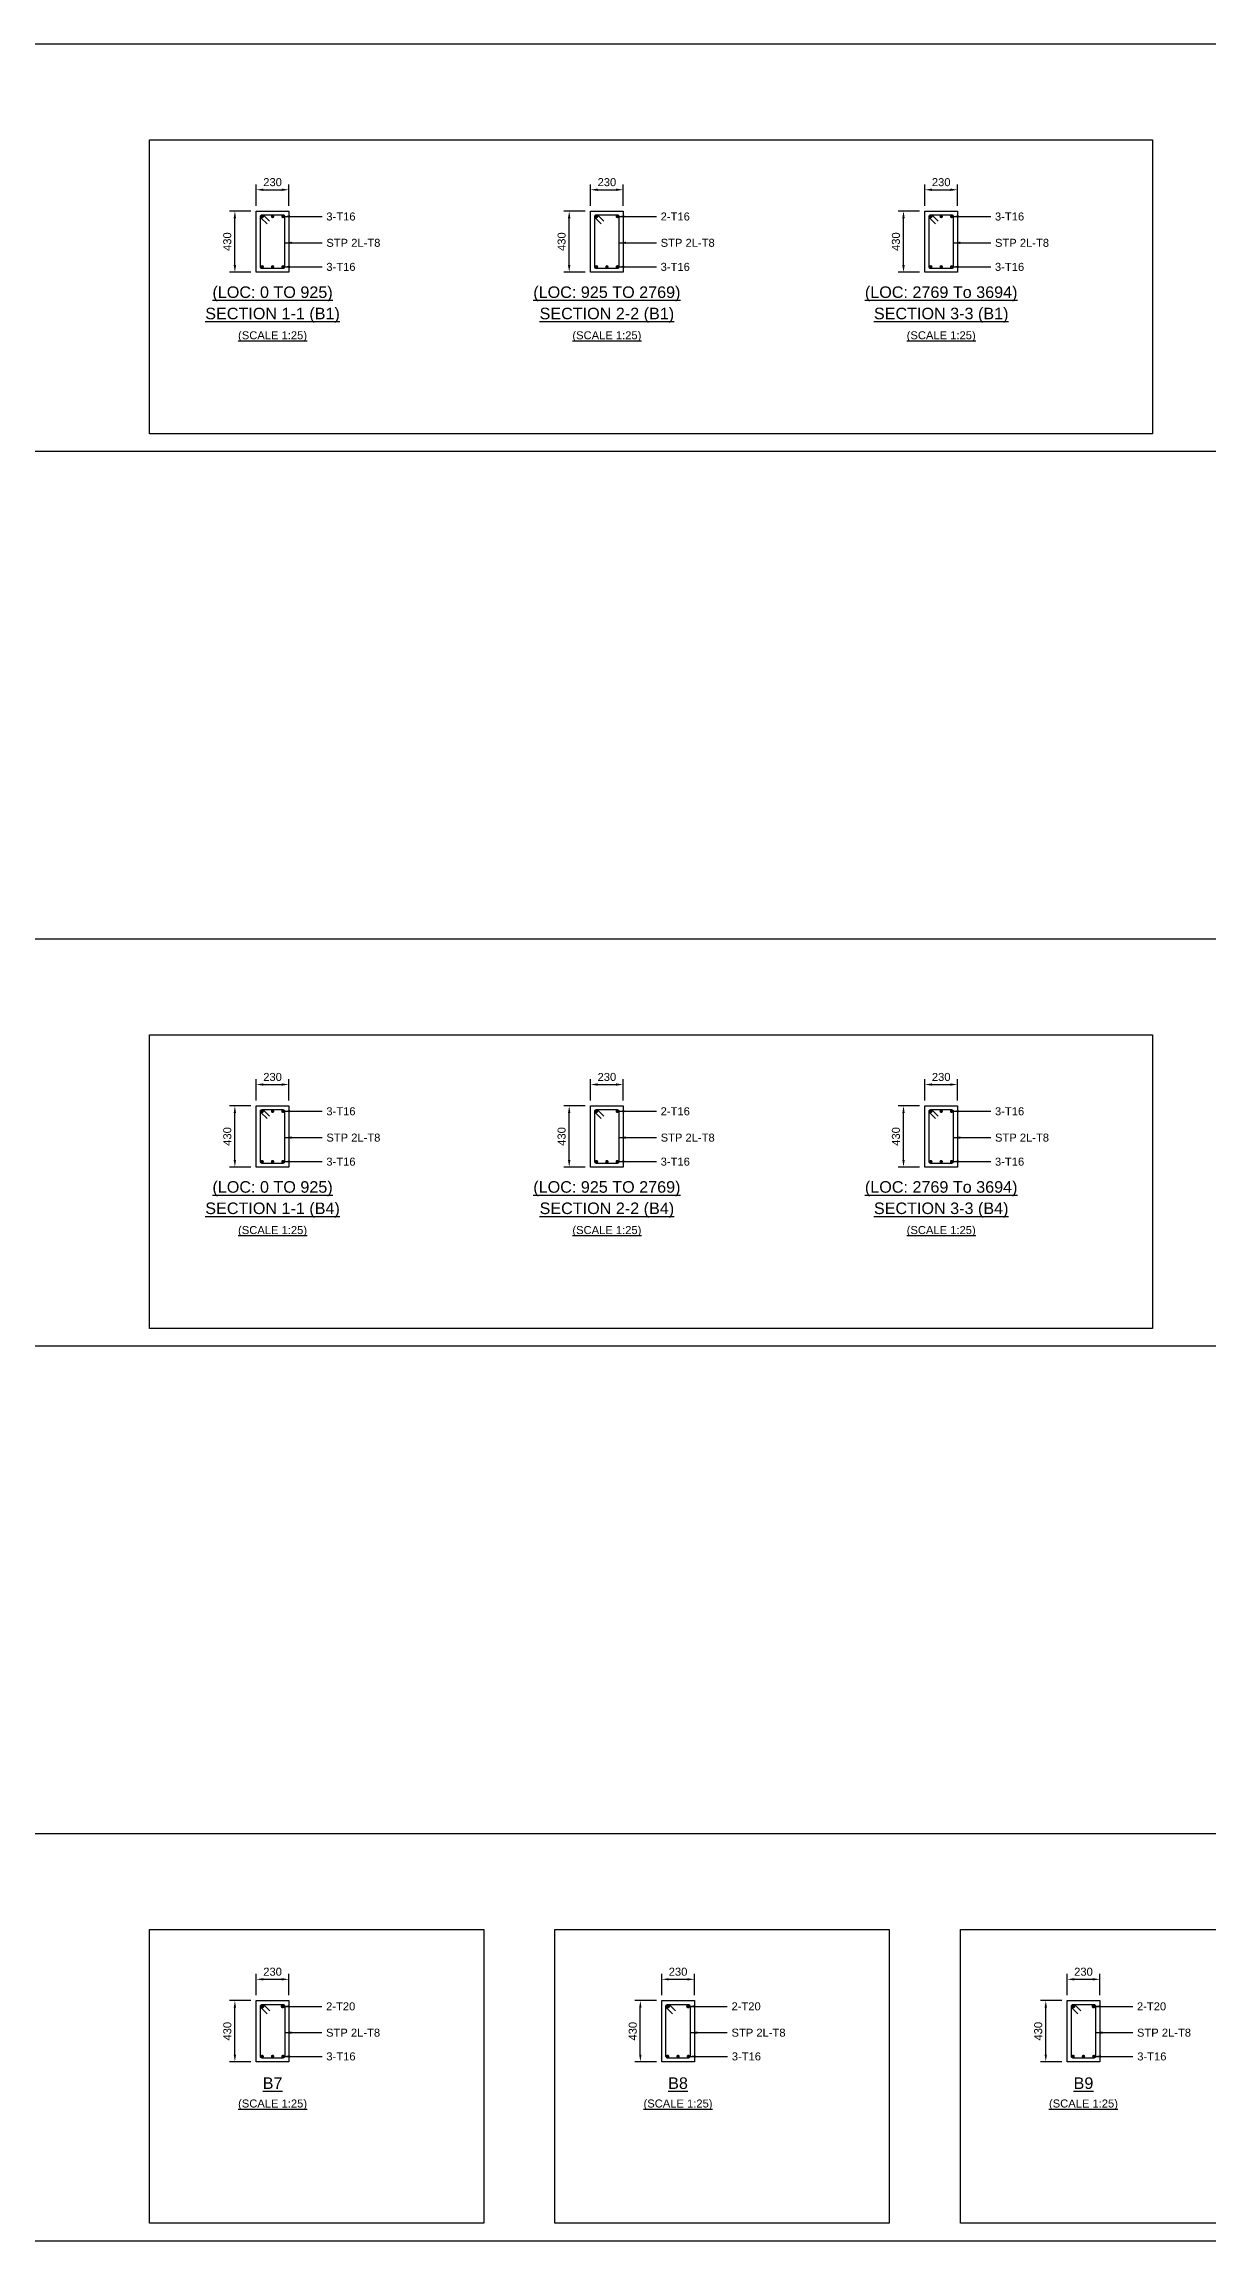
# Model space of a CAD drawing. Header units: inches. Extents: x -2000 to 105472, y -209440 to 3300.
# Drawn here: x 30703 to 63407, y -58480 to 3300 of the extents above; entities that cross this region are included whole.
import ezdxf
from ezdxf.enums import TextEntityAlignment as Align

# ---------------------------------------------------------------- set-up
doc = ezdxf.new("R2010")
doc.units = ezdxf.units.IN
doc.header["$LTSCALE"] = 1000
doc.header["$MEASUREMENT"] = 0
for name, color, linetype in [('Concrete Line', 2, 'Continuous'), ('Dimension', 31, 'Continuous'), ('Labels', 4, 'Continuous'), ('Link', 225, 'Continuous'), ('Reinforcement', 4, 'Continuous'), ('Schedule Border', 60, 'Continuous'), ('Text', 31, 'Continuous')]:
    doc.layers.add(name, color=color, linetype=linetype)
doc.styles.add('SC-SansSerif', font='SansSerif')
doc.dimstyles.new('SCBBSDimStyl', dxfattribs={"dimtxt": 225, "dimasz": 200, "dimexe": 150, "dimexo": 150, "dimgap": 100, "dimtad": 1, "dimtoh": 1, "dimdec": 0, "dimzin": 0, "dimdsep": 46, "dimtxsty": 'SC-SansSerif', "dimcen": 0.09, "dimclrd": 8, "dimclre": 8, "dimclrt": 31, "dimadec": 0, "dimazin": 0, "dimtfac": 1, "dimtdec": 0, "dimtix": 1, "dimtofl": 0, "dimtmove": 0, "dimatfit": 3, "dimfxl": 1, "dimtolj": 1, "dimtzin": 0, "dimarcsym": 0})

# ---------------------------------------------------------------- blocks, each defined once
blk = doc.blocks.new('*D11')
at = {"color": 8, "linetype": 'ByBlock', "lineweight": -2}
for p, q in [((36672, -1250), (36672, -650)), ((36872, -800), (37392, -800)), ((37592, -1250), (37592, -650))]:
    blk.add_line(p, q, dxfattribs=at)
at = {"color": 8}
for points in [[(36672, -800), (36872, -767), (36872, -833)], [(37592, -800), (37392, -833), (37392, -767)]]:
    blk.add_solid(points, dxfattribs=at)
at = {"layer": 'DEFPOINTS', "color": 31}
for p in [(36672, -800), (36672, -1400), (37592, -1400)]:
    blk.add_point(p, dxfattribs=at)
at = {"color": 31, "insert": (37132, -588), "char_height": 225, "attachment_point": 5, "style": 'SC-SansSerif'}
blk.add_mtext('\\A1;230', dxfattribs=at)
blk = doc.blocks.new('*D12')
at = {"color": 8, "linetype": 'ByBlock', "lineweight": -2}
for p, q in [((36522, -1400), (35922, -1400)), ((36072, -2920), (36072, -1600)), ((36522, -3120), (35922, -3120))]:
    blk.add_line(p, q, dxfattribs=at)
at = {"color": 8}
for points in [[(36072, -1400), (36105, -1600), (36038, -1600)], [(36072, -3120), (36038, -2920), (36105, -2920)]]:
    blk.add_solid(points, dxfattribs=at)
at = {"layer": 'DEFPOINTS', "color": 31}
for p in [(36672, -1400), (36072, -3120), (36672, -3120)]:
    blk.add_point(p, dxfattribs=at)
at = {"color": 31, "insert": (35859, -2260), "char_height": 225, "attachment_point": 5, "rotation": 90, "style": 'SC-SansSerif'}
blk.add_mtext('\\A1;430', dxfattribs=at)
blk = doc.blocks.new('*D13')
at = {"color": 8, "linetype": 'ByBlock', "lineweight": -2}
for p, q in [((46072, -1250), (46072, -650)), ((46272, -800), (46792, -800)), ((46992, -1250), (46992, -650))]:
    blk.add_line(p, q, dxfattribs=at)
at = {"color": 8}
for points in [[(46072, -800), (46272, -767), (46272, -833)], [(46992, -800), (46792, -833), (46792, -767)]]:
    blk.add_solid(points, dxfattribs=at)
at = {"layer": 'DEFPOINTS', "color": 31}
for p in [(46072, -800), (46072, -1400), (46992, -1400)]:
    blk.add_point(p, dxfattribs=at)
at = {"color": 31, "insert": (46532, -588), "char_height": 225, "attachment_point": 5, "style": 'SC-SansSerif'}
blk.add_mtext('\\A1;230', dxfattribs=at)
blk = doc.blocks.new('*D14')
at = {"color": 8, "linetype": 'ByBlock', "lineweight": -2}
for p, q in [((45922, -1400), (45322, -1400)), ((45472, -2920), (45472, -1600)), ((45922, -3120), (45322, -3120))]:
    blk.add_line(p, q, dxfattribs=at)
at = {"color": 8}
for points in [[(45472, -1400), (45505, -1600), (45438, -1600)], [(45472, -3120), (45438, -2920), (45505, -2920)]]:
    blk.add_solid(points, dxfattribs=at)
at = {"layer": 'DEFPOINTS', "color": 31}
for p in [(46072, -1400), (45472, -3120), (46072, -3120)]:
    blk.add_point(p, dxfattribs=at)
at = {"color": 31, "insert": (45259, -2260), "char_height": 225, "attachment_point": 5, "rotation": 90, "style": 'SC-SansSerif'}
blk.add_mtext('\\A1;430', dxfattribs=at)
blk = doc.blocks.new('*D15')
at = {"color": 8, "linetype": 'ByBlock', "lineweight": -2}
for p, q in [((55472, -1250), (55472, -650)), ((55672, -800), (56192, -800)), ((56392, -1250), (56392, -650))]:
    blk.add_line(p, q, dxfattribs=at)
at = {"color": 8}
for points in [[(55472, -800), (55672, -767), (55672, -833)], [(56392, -800), (56192, -833), (56192, -767)]]:
    blk.add_solid(points, dxfattribs=at)
at = {"layer": 'DEFPOINTS', "color": 31}
for p in [(55472, -800), (55472, -1400), (56392, -1400)]:
    blk.add_point(p, dxfattribs=at)
at = {"color": 31, "insert": (55932, -588), "char_height": 225, "attachment_point": 5, "style": 'SC-SansSerif'}
blk.add_mtext('\\A1;230', dxfattribs=at)
blk = doc.blocks.new('*D16')
at = {"color": 8, "linetype": 'ByBlock', "lineweight": -2}
for p, q in [((55322, -1400), (54722, -1400)), ((54872, -2920), (54872, -1600)), ((55322, -3120), (54722, -3120))]:
    blk.add_line(p, q, dxfattribs=at)
at = {"color": 8}
for points in [[(54872, -1400), (54905, -1600), (54838, -1600)], [(54872, -3120), (54838, -2920), (54905, -2920)]]:
    blk.add_solid(points, dxfattribs=at)
at = {"layer": 'DEFPOINTS', "color": 31}
for p in [(55472, -1400), (54872, -3120), (55472, -3120)]:
    blk.add_point(p, dxfattribs=at)
at = {"color": 31, "insert": (54659, -2260), "char_height": 225, "attachment_point": 5, "rotation": 90, "style": 'SC-SansSerif'}
blk.add_mtext('\\A1;430', dxfattribs=at)
blk = doc.blocks.new('*D38')
at = {"color": 8, "linetype": 'ByBlock', "lineweight": -2}
for p, q in [((36672, -26410), (36672, -25810)), ((37592, -26410), (37592, -25810)), ((36872, -25960), (37392, -25960))]:
    blk.add_line(p, q, dxfattribs=at)
at = {"color": 8}
for points in [[(36672, -25960), (36872, -25927), (36872, -25993)], [(37592, -25960), (37392, -25993), (37392, -25927)]]:
    blk.add_solid(points, dxfattribs=at)
at = {"layer": 'DEFPOINTS', "color": 31}
for p in [(36672, -25960), (36672, -26560), (37592, -26560)]:
    blk.add_point(p, dxfattribs=at)
at = {"color": 31, "insert": (37132, -25748), "char_height": 225, "attachment_point": 5, "style": 'SC-SansSerif'}
blk.add_mtext('\\A1;230', dxfattribs=at)
blk = doc.blocks.new('*D39')
at = {"color": 8, "linetype": 'ByBlock', "lineweight": -2}
for p, q in [((36522, -26560), (35922, -26560)), ((36072, -28080), (36072, -26760)), ((36522, -28280), (35922, -28280))]:
    blk.add_line(p, q, dxfattribs=at)
at = {"color": 8}
for points in [[(36072, -26560), (36105, -26760), (36038, -26760)], [(36072, -28280), (36038, -28080), (36105, -28080)]]:
    blk.add_solid(points, dxfattribs=at)
at = {"layer": 'DEFPOINTS', "color": 31}
for p in [(36672, -26560), (36072, -28280), (36672, -28280)]:
    blk.add_point(p, dxfattribs=at)
at = {"color": 31, "insert": (35859, -27420), "char_height": 225, "attachment_point": 5, "rotation": 90, "style": 'SC-SansSerif'}
blk.add_mtext('\\A1;430', dxfattribs=at)
blk = doc.blocks.new('*D40')
at = {"color": 8, "linetype": 'ByBlock', "lineweight": -2}
for p, q in [((46072, -26410), (46072, -25810)), ((46992, -26410), (46992, -25810)), ((46272, -25960), (46792, -25960))]:
    blk.add_line(p, q, dxfattribs=at)
at = {"color": 8}
for points in [[(46072, -25960), (46272, -25927), (46272, -25993)], [(46992, -25960), (46792, -25993), (46792, -25927)]]:
    blk.add_solid(points, dxfattribs=at)
at = {"layer": 'DEFPOINTS', "color": 31}
for p in [(46072, -25960), (46072, -26560), (46992, -26560)]:
    blk.add_point(p, dxfattribs=at)
at = {"color": 31, "insert": (46532, -25748), "char_height": 225, "attachment_point": 5, "style": 'SC-SansSerif'}
blk.add_mtext('\\A1;230', dxfattribs=at)
blk = doc.blocks.new('*D41')
at = {"color": 8, "linetype": 'ByBlock', "lineweight": -2}
for p, q in [((45922, -26560), (45322, -26560)), ((45472, -28080), (45472, -26760)), ((45922, -28280), (45322, -28280))]:
    blk.add_line(p, q, dxfattribs=at)
at = {"color": 8}
for points in [[(45472, -26560), (45505, -26760), (45438, -26760)], [(45472, -28280), (45438, -28080), (45505, -28080)]]:
    blk.add_solid(points, dxfattribs=at)
at = {"layer": 'DEFPOINTS', "color": 31}
for p in [(46072, -26560), (45472, -28280), (46072, -28280)]:
    blk.add_point(p, dxfattribs=at)
at = {"color": 31, "insert": (45259, -27420), "char_height": 225, "attachment_point": 5, "rotation": 90, "style": 'SC-SansSerif'}
blk.add_mtext('\\A1;430', dxfattribs=at)
blk = doc.blocks.new('*D42')
at = {"color": 8, "linetype": 'ByBlock', "lineweight": -2}
for p, q in [((55472, -26410), (55472, -25810)), ((56392, -26410), (56392, -25810)), ((55672, -25960), (56192, -25960))]:
    blk.add_line(p, q, dxfattribs=at)
at = {"color": 8}
for points in [[(55472, -25960), (55672, -25927), (55672, -25993)], [(56392, -25960), (56192, -25993), (56192, -25927)]]:
    blk.add_solid(points, dxfattribs=at)
at = {"layer": 'DEFPOINTS', "color": 31}
for p in [(55472, -25960), (55472, -26560), (56392, -26560)]:
    blk.add_point(p, dxfattribs=at)
at = {"color": 31, "insert": (55932, -25748), "char_height": 225, "attachment_point": 5, "style": 'SC-SansSerif'}
blk.add_mtext('\\A1;230', dxfattribs=at)
blk = doc.blocks.new('*D43')
at = {"color": 8, "linetype": 'ByBlock', "lineweight": -2}
for p, q in [((55322, -26560), (54722, -26560)), ((54872, -28080), (54872, -26760)), ((55322, -28280), (54722, -28280))]:
    blk.add_line(p, q, dxfattribs=at)
at = {"color": 8}
for points in [[(54872, -26560), (54905, -26760), (54838, -26760)], [(54872, -28280), (54838, -28080), (54905, -28080)]]:
    blk.add_solid(points, dxfattribs=at)
at = {"layer": 'DEFPOINTS', "color": 31}
for p in [(55472, -26560), (54872, -28280), (55472, -28280)]:
    blk.add_point(p, dxfattribs=at)
at = {"color": 31, "insert": (54659, -27420), "char_height": 225, "attachment_point": 5, "rotation": 90, "style": 'SC-SansSerif'}
blk.add_mtext('\\A1;430', dxfattribs=at)
blk = doc.blocks.new('*D61')
at = {"color": 8, "linetype": 'ByBlock', "lineweight": -2}
for p, q in [((36672, -51570), (36672, -50970)), ((36872, -51120), (37392, -51120)), ((37592, -51570), (37592, -50970))]:
    blk.add_line(p, q, dxfattribs=at)
at = {"color": 8}
for points in [[(36672, -51120), (36872, -51087), (36872, -51153)], [(37592, -51120), (37392, -51153), (37392, -51087)]]:
    blk.add_solid(points, dxfattribs=at)
at = {"layer": 'DEFPOINTS', "color": 31}
for p in [(36672, -51120), (36672, -51720), (37592, -51720)]:
    blk.add_point(p, dxfattribs=at)
at = {"color": 31, "insert": (37132, -50908), "char_height": 225, "attachment_point": 5, "style": 'SC-SansSerif'}
blk.add_mtext('\\A1;230', dxfattribs=at)
blk = doc.blocks.new('*D62')
at = {"color": 8, "linetype": 'ByBlock', "lineweight": -2}
for p, q in [((36522, -51720), (35922, -51720)), ((36072, -53240), (36072, -51920)), ((36522, -53440), (35922, -53440))]:
    blk.add_line(p, q, dxfattribs=at)
at = {"color": 8}
for points in [[(36072, -51720), (36105, -51920), (36039, -51920)], [(36072, -53440), (36039, -53240), (36105, -53240)]]:
    blk.add_solid(points, dxfattribs=at)
at = {"layer": 'DEFPOINTS', "color": 31}
for p in [(36672, -51720), (36072, -53440), (36672, -53440)]:
    blk.add_point(p, dxfattribs=at)
at = {"color": 31, "insert": (35860, -52580), "char_height": 225, "attachment_point": 5, "rotation": 90, "style": 'SC-SansSerif'}
blk.add_mtext('\\A1;430', dxfattribs=at)
blk = doc.blocks.new('*D63')
at = {"color": 8, "linetype": 'ByBlock', "lineweight": -2}
for p, q in [((48072, -51570), (48072, -50970)), ((48272, -51120), (48792, -51120)), ((48992, -51570), (48992, -50970))]:
    blk.add_line(p, q, dxfattribs=at)
at = {"color": 8}
for points in [[(48072, -51120), (48272, -51087), (48272, -51153)], [(48992, -51120), (48792, -51153), (48792, -51087)]]:
    blk.add_solid(points, dxfattribs=at)
at = {"layer": 'DEFPOINTS', "color": 31}
for p in [(48072, -51120), (48072, -51720), (48992, -51720)]:
    blk.add_point(p, dxfattribs=at)
at = {"color": 31, "insert": (48532, -50908), "char_height": 225, "attachment_point": 5, "style": 'SC-SansSerif'}
blk.add_mtext('\\A1;230', dxfattribs=at)
blk = doc.blocks.new('*D64')
at = {"color": 8, "linetype": 'ByBlock', "lineweight": -2}
for p, q in [((47922, -51720), (47322, -51720)), ((47472, -53240), (47472, -51920)), ((47922, -53440), (47322, -53440))]:
    blk.add_line(p, q, dxfattribs=at)
at = {"color": 8}
for points in [[(47472, -51720), (47505, -51920), (47439, -51920)], [(47472, -53440), (47439, -53240), (47505, -53240)]]:
    blk.add_solid(points, dxfattribs=at)
at = {"layer": 'DEFPOINTS', "color": 31}
for p in [(48072, -51720), (47472, -53440), (48072, -53440)]:
    blk.add_point(p, dxfattribs=at)
at = {"color": 31, "insert": (47260, -52580), "char_height": 225, "attachment_point": 5, "rotation": 90, "style": 'SC-SansSerif'}
blk.add_mtext('\\A1;430', dxfattribs=at)
blk = doc.blocks.new('*D65')
at = {"color": 8, "linetype": 'ByBlock', "lineweight": -2}
for p, q in [((59472, -51570), (59472, -50970)), ((59672, -51120), (60192, -51120)), ((60392, -51570), (60392, -50970))]:
    blk.add_line(p, q, dxfattribs=at)
at = {"color": 8}
for points in [[(59472, -51120), (59672, -51087), (59672, -51153)], [(60392, -51120), (60192, -51153), (60192, -51087)]]:
    blk.add_solid(points, dxfattribs=at)
at = {"layer": 'DEFPOINTS', "color": 31}
for p in [(59472, -51120), (59472, -51720), (60392, -51720)]:
    blk.add_point(p, dxfattribs=at)
at = {"color": 31, "insert": (59932, -50908), "char_height": 225, "attachment_point": 5, "style": 'SC-SansSerif'}
blk.add_mtext('\\A1;230', dxfattribs=at)
blk = doc.blocks.new('*D66')
at = {"color": 8, "linetype": 'ByBlock', "lineweight": -2}
for p, q in [((59322, -51720), (58722, -51720)), ((58872, -53240), (58872, -51920)), ((59322, -53440), (58722, -53440))]:
    blk.add_line(p, q, dxfattribs=at)
at = {"color": 8}
for points in [[(58872, -51720), (58905, -51920), (58839, -51920)], [(58872, -53440), (58839, -53240), (58905, -53240)]]:
    blk.add_solid(points, dxfattribs=at)
at = {"layer": 'DEFPOINTS', "color": 31}
for p in [(59472, -51720), (58872, -53440), (59472, -53440)]:
    blk.add_point(p, dxfattribs=at)
at = {"color": 31, "insert": (58660, -52580), "char_height": 225, "attachment_point": 5, "rotation": 90, "style": 'SC-SansSerif'}
blk.add_mtext('\\A1;430', dxfattribs=at)

msp = doc.modelspace()

# ---------------------------------------------------------------- linework, layer by layer
at = {"layer": 'Concrete Line'}
for points in [[(36671.5, -1400), (37591.5, -1400), (37591.5, -3120), (36671.5, -3120)], [(46071.5, -1400), (46991.5, -1400), (46991.5, -3120), (46071.5, -3120)], [(55471.5, -1400), (56391.5, -1400), (56391.5, -3120), (55471.5, -3120)], [(36671.5, -26560), (37591.5, -26560), (37591.5, -28280), (36671.5, -28280)], [(46071.5, -26560), (46991.5, -26560), (46991.5, -28280), (46071.5, -28280)], [(55471.5, -26560), (56391.5, -26560), (56391.5, -28280), (55471.5, -28280)], [(36672, -51720), (37592, -51720), (37592, -53440), (36672, -53440)], [(48072, -51720), (48992, -51720), (48992, -53440), (48072, -53440)], [(59472, -51720), (60392, -51720), (60392, -53440), (59472, -53440)]]:
    msp.add_lwpolyline(points, close=True, dxfattribs=at)
at = {"layer": 'Link'}
for points in [[(36975.3, -1755.6), (36805.6, -1585.9, -0.6681786), (36839.5, -1504), (37423.5, -1504, -0.4142136), (37471.5, -1552), (37471.5, -2968, -0.4142136), (37423.5, -3016), (36839.5, -3016, -0.4142136), (36791.5, -2968), (36791.5, -1552, -0.6681786), (36873.4, -1518.1), (37043.2, -1687.8)], [(46375.3, -1755.6), (46205.6, -1585.9, -0.6681786), (46239.5, -1504), (46823.5, -1504, -0.4142136), (46871.5, -1552), (46871.5, -2968, -0.4142136), (46823.5, -3016), (46239.5, -3016, -0.4142136), (46191.5, -2968), (46191.5, -1552, -0.6681786), (46273.4, -1518.1), (46443.2, -1687.8)], [(55775.3, -1755.6), (55605.6, -1585.9, -0.6681786), (55639.5, -1504), (56223.5, -1504, -0.4142136), (56271.5, -1552), (56271.5, -2968, -0.4142136), (56223.5, -3016), (55639.5, -3016, -0.4142136), (55591.5, -2968), (55591.5, -1552, -0.6681786), (55673.4, -1518.1), (55843.2, -1687.8)], [(36975.3, -26915.6), (36805.6, -26745.9, -0.6681786), (36839.5, -26664), (37423.5, -26664, -0.4142136), (37471.5, -26712), (37471.5, -28128, -0.4142136), (37423.5, -28176), (36839.5, -28176, -0.4142136), (36791.5, -28128), (36791.5, -26712, -0.6681786), (36873.4, -26678.1), (37043.2, -26847.8)], [(46375.3, -26915.6), (46205.6, -26745.9, -0.6681786), (46239.5, -26664), (46823.5, -26664, -0.4142136), (46871.5, -26712), (46871.5, -28128, -0.4142136), (46823.5, -28176), (46239.5, -28176, -0.4142136), (46191.5, -28128), (46191.5, -26712, -0.6681786), (46273.4, -26678.1), (46443.2, -26847.8)], [(55775.3, -26915.6), (55605.6, -26745.9, -0.6681786), (55639.5, -26664), (56223.5, -26664, -0.4142136), (56271.5, -26712), (56271.5, -28128, -0.4142136), (56223.5, -28176), (55639.5, -28176, -0.4142136), (55591.5, -28128), (55591.5, -26712, -0.6681786), (55673.4, -26678.1), (55843.2, -26847.8)], [(36977.5, -52089.7), (36808.3, -51919.5, -0.6671518), (36848, -51824), (37416, -51824, -0.4142136), (37472, -51880), (37472, -53288, -0.4142136), (37424, -53336), (36840, -53336, -0.4142136), (36792, -53288), (36792, -51880, -0.6692064), (36887.7, -51840.5), (37056.9, -52010.7)], [(48377.5, -52089.7), (48208.3, -51919.5, -0.6671518), (48248, -51824), (48816, -51824, -0.4142136), (48872, -51880), (48872, -53288, -0.4142136), (48824, -53336), (48240, -53336, -0.4142136), (48192, -53288), (48192, -51880, -0.6692064), (48287.7, -51840.5), (48456.9, -52010.7)], [(59777.5, -52089.7), (59608.3, -51919.5, -0.6671518), (59648, -51824), (60216, -51824, -0.4142136), (60272, -51880), (60272, -53288, -0.4142136), (60224, -53336), (59640, -53336, -0.4142136), (59592, -53288), (59592, -51880, -0.6692064), (59687.7, -51840.5), (59856.9, -52010.7)]]:
    msp.add_lwpolyline(points, format="xyb", dxfattribs=at)
at = {"layer": 'Reinforcement'}
for points, const_width in [([(36815.5, -1552, 1), (36863.5, -1552, 1)], 48), ([(37107.5, -1552, 1), (37155.5, -1552, 1)], 48), ([(37399.5, -1552, 1), (37447.5, -1552, 1)], 48), ([(46215.5, -1552, 1), (46263.5, -1552, 1)], 48), ([(46799.5, -1552, 1), (46847.5, -1552, 1)], 48), ([(55615.5, -1552, 1), (55663.5, -1552, 1)], 48), ([(55907.5, -1552, 1), (55955.5, -1552, 1)], 48), ([(56199.5, -1552, 1), (56247.5, -1552, 1)], 48), ([(36815.5, -2968, 1), (36863.5, -2968, 1)], 48), ([(37107.5, -2968, 1), (37155.5, -2968, 1)], 48), ([(37399.5, -2968, 1), (37447.5, -2968, 1)], 48), ([(46215.5, -2968, 1), (46263.5, -2968, 1)], 48), ([(46507.5, -2968, 1), (46555.5, -2968, 1)], 48), ([(46799.5, -2968, 1), (46847.5, -2968, 1)], 48), ([(55615.5, -2968, 1), (55663.5, -2968, 1)], 48), ([(55907.5, -2968, 1), (55955.5, -2968, 1)], 48), ([(56199.5, -2968, 1), (56247.5, -2968, 1)], 48), ([(36815.5, -26712, 1), (36863.5, -26712, 1)], 48), ([(37107.5, -26712, 1), (37155.5, -26712, 1)], 48), ([(37399.5, -26712, 1), (37447.5, -26712, 1)], 48), ([(46215.5, -26712, 1), (46263.5, -26712, 1)], 48), ([(46799.5, -26712, 1), (46847.5, -26712, 1)], 48), ([(55615.5, -26712, 1), (55663.5, -26712, 1)], 48), ([(55907.5, -26712, 1), (55955.5, -26712, 1)], 48), ([(56199.5, -26712, 1), (56247.5, -26712, 1)], 48), ([(36815.5, -28128, 1), (36863.5, -28128, 1)], 48), ([(37107.5, -28128, 1), (37155.5, -28128, 1)], 48), ([(37399.5, -28128, 1), (37447.5, -28128, 1)], 48), ([(46215.5, -28128, 1), (46263.5, -28128, 1)], 48), ([(46507.5, -28128, 1), (46555.5, -28128, 1)], 48), ([(46799.5, -28128, 1), (46847.5, -28128, 1)], 48), ([(55615.5, -28128, 1), (55663.5, -28128, 1)], 48), ([(55907.5, -28128, 1), (55955.5, -28128, 1)], 48), ([(56199.5, -28128, 1), (56247.5, -28128, 1)], 48), ([(36820, -51880, 1), (36876, -51880, 1)], 56), ([(37388, -51880, 1), (37444, -51880, 1)], 56), ([(48220, -51880, 1), (48276, -51880, 1)], 56), ([(48788, -51880, 1), (48844, -51880, 1)], 56), ([(59620, -51880, 1), (59676, -51880, 1)], 56), ([(60188, -51880, 1), (60244, -51880, 1)], 56), ([(36816, -53288, 1), (36864, -53288, 1)], 48), ([(37108, -53288, 1), (37156, -53288, 1)], 48), ([(37400, -53288, 1), (37448, -53288, 1)], 48), ([(48216, -53288, 1), (48264, -53288, 1)], 48), ([(48508, -53288, 1), (48556, -53288, 1)], 48), ([(48800, -53288, 1), (48848, -53288, 1)], 48), ([(59616, -53288, 1), (59664, -53288, 1)], 48), ([(59908, -53288, 1), (59956, -53288, 1)], 48), ([(60200, -53288, 1), (60248, -53288, 1)], 48)]:
    msp.add_lwpolyline(points, format="xyb", close=True, dxfattribs=dict(at, const_width=const_width))
at = {"layer": 'Schedule Border'}
for points in [[(-2000, 3300), (105471.5, 3300), (105471.5, -8160), (-2000, -8160)], [(33671.5, 600), (61871.5, 600), (61871.5, -7660), (33671.5, -7660)], [(-2000, -21860), (105471.5, -21860), (105471.5, -33320), (-2000, -33320)], [(33671.5, -24560), (61871.5, -24560), (61871.5, -32820), (33671.5, -32820)], [(-2000, -47020), (67872, -47020), (67872, -58480), (-2000, -58480)], [(33672, -49720), (43072, -49720), (43072, -57980), (33672, -57980)], [(45072, -49720), (54472, -49720), (54472, -57980), (45072, -57980)], [(56472, -49720), (65872, -49720), (65872, -57980), (56472, -57980)]]:
    msp.add_lwpolyline(points, close=True, dxfattribs=at)

# ---------------------------------------------------------------- texts
at = {"layer": 'Labels', "style": 'SC-SansSerif'}
for s, p in [('%%u(LOC: 0 TO 925)', (37131.5, -3720)), ('%%u(LOC: 925 TO 2769)', (46531.5, -3720)), ('%%u(LOC: 2769 To 3694)', (55931.5, -3720)), ('%%uSECTION 1-1 (B1)', (37131.5, -4320)), ('%%uSECTION 2-2 (B1)', (46531.5, -4320)), ('%%uSECTION 3-3 (B1)', (55931.5, -4320)), ('%%u(LOC: 0 TO 925)', (37131.5, -28880)), ('%%u(LOC: 925 TO 2769)', (46531.5, -28880)), ('%%u(LOC: 2769 To 3694)', (55931.5, -28880)), ('%%uSECTION 1-1 (B4)', (37131.5, -29480)), ('%%uSECTION 2-2 (B4)', (46531.5, -29480)), ('%%uSECTION 3-3 (B4)', (55931.5, -29480)), ('%%uB7', (37132, -54040)), ('%%uB8', (48532, -54040)), ('%%uB9', (59932, -54040))]:
    msp.add_text(s, height=325, dxfattribs=at).set_placement(p, align=Align.MIDDLE)
at = {"layer": 'Text', "style": 'SC-SansSerif'}
for s, p in [('3-T16', (38643.5, -1552)), ('2-T16', (48043.5, -1552)), ('3-T16', (57443.5, -1552)), ('STP 2L-T8', (38643.5, -2292)), ('STP 2L-T8', (48043.5, -2292)), ('STP 2L-T8', (57443.5, -2292)), ('3-T16', (38643.5, -2968)), ('3-T16', (48043.5, -2968)), ('3-T16', (57443.5, -2968)), ('3-T16', (38643.5, -26712)), ('2-T16', (48043.5, -26712)), ('3-T16', (57443.5, -26712)), ('STP 2L-T8', (38643.5, -27452)), ('STP 2L-T8', (48043.5, -27452)), ('STP 2L-T8', (57443.5, -27452)), ('3-T16', (38643.5, -28128)), ('3-T16', (48043.5, -28128)), ('3-T16', (57443.5, -28128)), ('2-T20', (38636, -51880)), ('2-T20', (50036, -51880)), ('2-T20', (61436, -51880)), ('STP 2L-T8', (38636, -52620)), ('STP 2L-T8', (50036, -52620)), ('STP 2L-T8', (61436, -52620)), ('3-T16', (38644, -53288)), ('3-T16', (50044, -53288)), ('3-T16', (61444, -53288))]:
    msp.add_text(s, height=225, dxfattribs=at).set_placement(p, align=Align.MIDDLE_LEFT)
for p in [(37131.5, -4920), (46531.5, -4920), (55931.5, -4920), (37131.5, -30080), (46531.5, -30080), (55931.5, -30080), (37132, -54640), (48532, -54640), (59932, -54640)]:
    msp.add_text('%%u(SCALE 1:25)', height=225, dxfattribs=at).set_placement(p, align=Align.MIDDLE)

# ---------------------------------------------------------------- dimensions: what is measured, and where the dimension line sits
at = {"layer": 'Dimension'}
for base, p1, p2, angle, text, picture, middle in [((37591.5, -800), (36671.5, -1400), (37591.5, -1400), 0, '230', '*D11', (37131.5, -800)), ((46991.5, -800), (46071.5, -1400), (46991.5, -1400), 0, '230', '*D13', (46531.5, -800)), ((56391.5, -800), (55471.5, -1400), (56391.5, -1400), 0, '230', '*D15', (55931.5, -800)), ((36071.5, -1400), (36671.5, -3120), (36671.5, -1400), 90, '430', '*D12', (36071.5, -2260)), ((45471.5, -1400), (46071.5, -3120), (46071.5, -1400), 90, '430', '*D14', (45471.5, -2260)), ((54871.5, -1400), (55471.5, -3120), (55471.5, -1400), 90, '430', '*D16', (54871.5, -2260)), ((37591.5, -25960), (36671.5, -26560), (37591.5, -26560), 0, '230', '*D38', (37131.5, -25960)), ((46991.5, -25960), (46071.5, -26560), (46991.5, -26560), 0, '230', '*D40', (46531.5, -25960)), ((56391.5, -25960), (55471.5, -26560), (56391.5, -26560), 0, '230', '*D42', (55931.5, -25960)), ((36071.5, -26560), (36671.5, -28280), (36671.5, -26560), 90, '430', '*D39', (36071.5, -27420)), ((45471.5, -26560), (46071.5, -28280), (46071.5, -26560), 90, '430', '*D41', (45471.5, -27420)), ((54871.5, -26560), (55471.5, -28280), (55471.5, -26560), 90, '430', '*D43', (54871.5, -27420)), ((37592, -51120), (36672, -51720), (37592, -51720), 0, '230', '*D61', (37132, -51120)), ((48992, -51120), (48072, -51720), (48992, -51720), 0, '230', '*D63', (48532, -51120)), ((60392, -51120), (59472, -51720), (60392, -51720), 0, '230', '*D65', (59932, -51120)), ((36072, -51720), (36672, -53440), (36672, -51720), 90, '430', '*D62', (36072, -52580)), ((47472, -51720), (48072, -53440), (48072, -51720), 90, '430', '*D64', (47472, -52580)), ((58872, -51720), (59472, -53440), (59472, -51720), 90, '430', '*D66', (58872, -52580))]:
    dim = msp.add_linear_dim(base=base, p1=p1, p2=p2, angle=angle, text=text, dimstyle='SCBBSDimStyl', override={"dimjust": 0}, dxfattribs=at)
    dim.commit()
    dim.dimension.update_dxf_attribs({"geometry": picture, "text_midpoint": middle, "dimtype": 129})

# ---------------------------------------------------------------- leaders
at = {"layer": 'Dimension', "color": 8}
for points in [[(37423.5, -1552), (37923.5, -1552), (38523.5, -1552)], [(46823.5, -1552), (47323.5, -1552), (47923.5, -1552)], [(56223.5, -1552), (56723.5, -1552), (57323.5, -1552)], [(37471.5, -2292), (38523.5, -2292)], [(46871.5, -2292), (47923.5, -2292)], [(56271.5, -2292), (57323.5, -2292)], [(37423.5, -2968), (37923.5, -2968), (38523.5, -2968)], [(46823.5, -2968), (47323.5, -2968), (47923.5, -2968)], [(56223.5, -2968), (56723.5, -2968), (57323.5, -2968)], [(37423.5, -26712), (37923.5, -26712), (38523.5, -26712)], [(46823.5, -26712), (47323.5, -26712), (47923.5, -26712)], [(56223.5, -26712), (56723.5, -26712), (57323.5, -26712)], [(37471.5, -27452), (38523.5, -27452)], [(46871.5, -27452), (47923.5, -27452)], [(56271.5, -27452), (57323.5, -27452)], [(37423.5, -28128), (37923.5, -28128), (38523.5, -28128)], [(46823.5, -28128), (47323.5, -28128), (47923.5, -28128)], [(56223.5, -28128), (56723.5, -28128), (57323.5, -28128)], [(37416, -51880), (37916, -51880), (38516, -51880)], [(48816, -51880), (49316, -51880), (49916, -51880)], [(60216, -51880), (60716, -51880), (61316, -51880)], [(37472, -52620), (38516, -52620)], [(48872, -52620), (49916, -52620)], [(60272, -52620), (61316, -52620)], [(37424, -53288), (37924, -53288), (38524, -53288)], [(48824, -53288), (49324, -53288), (49924, -53288)], [(60224, -53288), (60724, -53288), (61324, -53288)]]:
    msp.add_leader(points, dimstyle='SCBBSDimStyl', dxfattribs=at)

doc.saveas('drawing.dxf')
